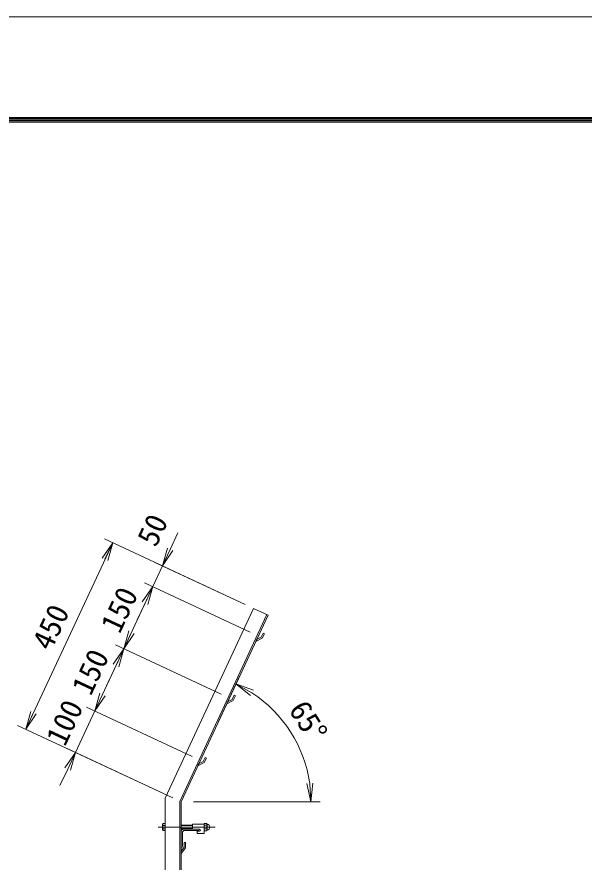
# Model space of a CAD drawing. Units: millimetres at full size. Extents: x -4200 to 4200, y -2970 to 2970.
# Drawn here: x -131 to 1109, y 1122 to 2970 of the extents above; entities that cross this region are included whole.
import ezdxf
from ezdxf.enums import TextEntityAlignment as Align

# ---------------------------------------------------------------- set-up
doc = ezdxf.new("R2010")
doc.units = ezdxf.units.MM
doc.header["$LTSCALE"] = 10
doc.linetypes.add('USER1', pattern=[50.8, 31.75, -6.35, 6.35, -6.35])
for name, color, linetype, lineweight in [('0-0_D-STR1', 1, 'Continuous', 18), ('0-1_D-BMK', 2, 'USER1', 13), ('0-2_D-STR-DIM', 7, 'Continuous', 13), ('0-6_D-STR3', 3, 'Continuous', 13), ('0-8_0', 7, 'Continuous', 18), ('0-B_D-TTL', 7, 'Continuous', 18)]:
    doc.layers.add(name, color=color, linetype=linetype, lineweight=lineweight)
doc.styles.add('ＭＳ ゴシック', font='')
doc.styles.get('ＭＳ ゴシック').set_extended_font_data('MS Gothic')

# ---------------------------------------------------------------- blocks, each defined once
blk = doc.blocks.new('_Open')
at = {"layer": '0-8_0'}
blk.add_line((-10, 1.667), (0, 0), dxfattribs=at)
blk.add_lwpolyline([(-10, -1.667), (0, 0), (-10, 0)], dxfattribs=at)

msp = doc.modelspace()

# ---------------------------------------------------------------- linework, layer by layer
at = {"layer": '0-0_D-STR1'}
for p, q in [((192.82, 1261.68), (386.28, 1676.55)), ((386.28, 1676.55), (418, 1661.76)), ((415.28, 1663.02), (224.82, 1254.58)), ((418, 1661.76), (227.82, 1253.92)), ((405.46, 1611.2), (391.11, 1604.09)), ((407.39, 1622.43), (403.21, 1613.48)), ((410.11, 1621.17), (405.46, 1611.2)), ((407.39, 1622.43), (410.11, 1621.17)), ((346.71, 1485.22), (342.06, 1475.25)), ((343.99, 1486.49), (346.71, 1485.22)), ((342.06, 1475.25), (327.72, 1468.15)), ((329.65, 1472.29), (327.72, 1468.15)), ((280.6, 1350.54), (276.43, 1341.59)), ((283.32, 1349.27), (278.67, 1339.31)), ((280.6, 1350.54), (283.32, 1349.27)), ((278.67, 1339.31), (264.33, 1332.2)), ((266.26, 1336.35), (264.33, 1332.2)), ((276.43, 1341.59), (266.26, 1336.35)), ((192.82, -211.08), (192.82, 1261.68)), ((224.82, -211.08), (224.82, 1254.58)), ((227.82, -211.08), (227.82, 1253.92)), ((227.82, 1188.92), (227.82, 1153.92)), ((230.82, 1186.42), (230.82, 1155.92)), ((267.82, 1193.92), (232.82, 1193.92)), ((265.82, 1190.92), (235.32, 1190.92)), ((267.82, 1192.92), (267.82, 1193.92)), ((234.82, 1154.42), (227.82, 1145.37)), ((228.82, 1153.92), (227.82, 1153.92)), ((237.82, 1153.3), (227.82, 1140.8)), ((234.82, 1164.3), (237.82, 1164.3)), ((234.82, 1164.3), (234.82, 1154.42)), ((237.82, 1164.3), (237.82, 1153.3)), ((227.82, 1145.37), (227.82, 1140.8))]:
    msp.add_line(p, q, dxfattribs=at)
for points in [[(403.21, 1613.48), (393.04, 1608.24), (391.11, 1604.09)], [(343.99, 1486.49), (339.82, 1477.54), (329.65, 1472.29)]]:
    msp.add_lwpolyline(points, dxfattribs=at)
for centre, radius, start, end in [((232.82, 1188.92), 5, 90, 180), ((235.32, 1186.42), 4.5, 90, 180), ((265.82, 1192.92), 2, 270, 0), ((228.82, 1155.92), 2, 270, 0)]:
    msp.add_arc(centre, radius, start, end, dxfattribs=at)
at = {"layer": '0-1_D-BMK'}
msp.add_line((302.05, 1198.42), (177.82, 1198.42), dxfattribs=at)
at = {"layer": '0-2_D-STR-DIM'}
for p, q in [((203.91, 1805.72), (220.82, 1841.97)), ((78.25, 1820.18), (-111.93, 1412.34)), ((368.15, 1685), (60.13, 1828.63)), ((368.15, 1685), (168.88, 1777.92)), ((187.01, 1769.47), (165.88, 1724.15)), ((165.88, 1724.15), (102.49, 1588.21)), ((378.74, 1624.89), (147.75, 1732.6)), ((378.74, 1624.89), (147.75, 1732.6)), ((148.97, 1687.9), (132.07, 1651.65)), ((315.35, 1488.95), (84.36, 1596.66)), ((315.35, 1488.95), (84.36, 1596.66)), ((102.49, 1588.21), (39.09, 1452.26)), ((56, 1488.51), (72.9, 1524.76)), ((309.73, 1429.58), (356.37, 1529.59)), ((251.96, 1353), (20.97, 1460.71)), ((251.96, 1353), (20.97, 1460.71)), ((39.09, 1452.26), (-3.17, 1361.63)), ((209.69, 1262.37), (-130.05, 1420.8)), ((209.69, 1262.37), (-21.3, 1370.08)), ((-20.07, 1325.38), (-36.98, 1289.12)), ((255.14, 1253.92), (531.99, 1253.92))]:
    msp.add_line(p, q, dxfattribs=at)
msp.add_arc((227.82, 1253.92), 284.17, 8.07163, 56.92837, dxfattribs=at)
at = {"layer": '0-6_D-STR3'}
for p, q in [((187.52, 1204.72), (188.22, 1205.92)), ((187.52, 1204.72), (187.52, 1192.12)), ((192.82, 1205.92), (188.22, 1205.92)), ((192.82, 1202.17), (188.22, 1202.17)), ((192.82, 1205.92), (192.82, 1190.91)), ((227.82, 1202.42), (253.07, 1202.42)), ((227.82, 1201.67), (253.07, 1201.67)), ((253.07, 1204.42), (253.07, 1193.92)), ((278.07, 1204.42), (253.07, 1204.42)), ((278.07, 1204.65), (278.07, 1192.31)), ((278.07, 1204.65), (278.07, 1192.31)), ((278.07, 1204.42), (278.07, 1184.42)), ((279.07, 1206.52), (283.57, 1206.52)), ((283.57, 1202.47), (279.07, 1202.47)), ((284.57, 1204.65), (284.57, 1192.31)), ((284.57, 1204.65), (284.57, 1192.31)), ((187.52, 1192.12), (188.22, 1190.91)), ((192.82, 1194.66), (188.22, 1194.66)), ((192.82, 1190.91), (188.22, 1190.91)), ((227.82, 1195.17), (253.07, 1195.17)), ((227.82, 1194.42), (253.07, 1194.42)), ((267.82, 1193.92), (253.07, 1193.92)), ((263.07, 1189.42), (263.07, 1184.42)), ((267.82, 1189.42), (263.07, 1189.42)), ((278.07, 1184.42), (263.07, 1184.42)), ((283.57, 1194.37), (279.07, 1194.37)), ((279.07, 1190.32), (283.57, 1190.32))]:
    msp.add_line(p, q, dxfattribs=at)
for centre, radius, start, end in [((190.96, 1204.05), 3.32, 145.61585, 214.38415), ((200.06, 1198.42), 12.42, 162.4121, 197.5879), ((280.61, 1204.49), 2.54, 127.21089, 232.78911), ((286.77, 1198.42), 8.7, 152.26063, 207.73937), ((282.03, 1204.49), 2.54, 307.21089, 52.78911), ((275.87, 1198.42), 8.7, 332.26063, 27.73937), ((284.94, 1205.36), 0.5, 189.83916, 262.83194), ((284.07, 1198.42), 6.5, 277.16806, 82.83194), ((190.96, 1192.79), 3.32, 145.61585, 214.38415), ((267.82, 1191.67), 2.25, 270, 90), ((280.62, 1192.34), 2.55, 127.42505, 232.57495), ((282.02, 1192.34), 2.55, 307.42505, 52.57495), ((284.94, 1191.47), 0.5, 97.16806, 163.42019)]:
    msp.add_arc(centre, radius, start, end, dxfattribs=at)
at = {"layer": '0-B_D-TTL', "color": 2}
msp.add_lwpolyline([(-4200, 2970), (4200, 2970), (4200, -2970), (-4200, -2970)], close=True, dxfattribs=at)
at = {"layer": '0-B_D-TTL'}
for points in [[(-3930, 2750), (3930, 2750), (3930, -2750), (-3930, -2750)], [(-3927.5, 2747.5), (3927.5, 2747.5), (3927.5, -2747.5), (-3927.5, -2747.5)], [(-3925, 2745), (3925, 2745), (3925, -2745), (-3925, -2745)], [(-3922.5, 2742.5), (3922.5, 2742.5), (3922.5, -2742.5), (-3922.5, -2742.5)], [(-3920, 2740), (3920, 2740), (3920, -2740), (-3920, -2740)]]:
    msp.add_lwpolyline(points, close=True, dxfattribs=at)

# ---------------------------------------------------------------- block references
at = {"layer": '0-2_D-STR-DIM', "xscale": 4, "yscale": 4}
for p, rotation in [((78.25, 1820.18), 65), ((187.01, 1769.47), 245), ((165.88, 1724.15), 65), ((165.88, 1724.15), 65), ((102.49, 1588.21), 245), ((102.49, 1588.21), 65), ((347.92, 1511.46), 150.96418), ((39.09, 1452.26), 245), ((39.09, 1452.26), 245), ((-111.93, 1412.34), 245), ((-3.17, 1361.63), 65), ((511.99, 1253.92), 274.03582)]:
    msp.add_blockref('_Open', p, dxfattribs=dict(at, rotation=rotation))

# ---------------------------------------------------------------- texts
at = {"layer": '0-2_D-STR-DIM', "style": 'ＭＳ ゴシック'}
for s, rotation, p in [('50', 65, (186.15, 1802.31)), ('150', 65, (106.65, 1613.11)), ('450', 65, (-43.45, 1575.16)), ('150', 65, (43.26, 1477.17)), ('100', 65, (-13.04, 1366.56)), ('65°', 302.5, (449.51, 1447.39))]:
    msp.add_text(s, height=48.09, rotation=rotation, dxfattribs=at).set_placement(p, align=Align.BOTTOM_LEFT)

doc.saveas('drawing.dxf')
